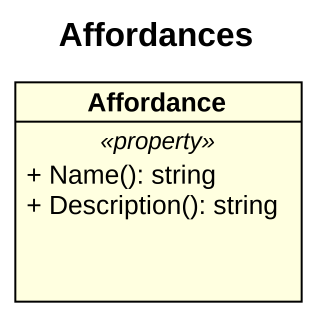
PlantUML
@startuml
title Affordances
hide circle
hide empty members
skinparam classAttributeIconSize 0
class Affordance #FFFFE0 {
  .. <<property>> ..
  + Name(): string
  + Description(): string
}
@enduml
